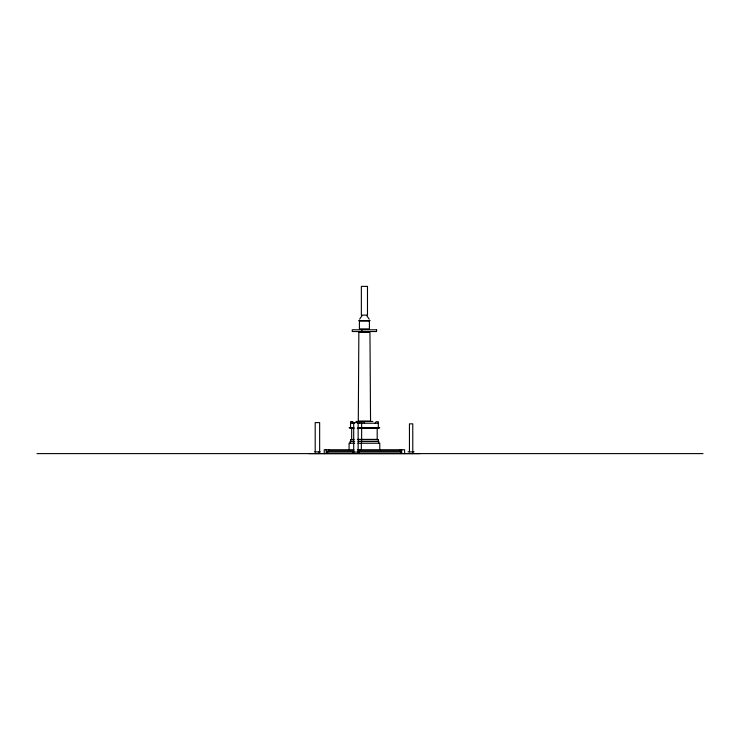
<?xml version="1.0" encoding="UTF-8"?>
<svg xmlns="http://www.w3.org/2000/svg" width="740" height="740" viewBox="0 0 740 740"><rect width="100%" height="100%" fill="white"/><g stroke="black" fill="none" stroke-linecap="round" stroke-linejoin="round"><path stroke-width="1.11" d="M359.566 423.225L360.121 421.726L363.895 421.726L364.543 423.225M359.594 319.208L361.916 315.851M375.171 423.225L376.068 421.726L378.307 421.726L378.307 427.785M357.318 428.488L378.307 428.136M350.547 441.493L350.547 439.736L353.924 439.384M358.632 320.642L370.185 320.642M356.005 421.467L372.84 421.467M350.547 423.225L354.516 423.225M357.55 423.225L378.307 423.225M353.868 427.785L349.086 427.785L353.868 428.136M357.993 427.785L379.768 427.785L357.993 428.136M353.517 423.225L352.758 421.652L350.547 421.652L350.547 428.136L353.924 428.488M357.318 439.384L377.187 439.384L378.307 439.736L378.307 441.493M350.547 439.736L353.868 439.736M358.299 439.736L378.307 439.736M354.645 441.493L350.057 441.493L350.057 443.251M358.086 441.493L378.788 441.493L378.788 443.251M354.645 443.251L349.086 443.251L349.086 449.744M357.993 443.251L379.768 443.251L379.768 449.744M353.924 449.744L324.24 449.744L324.24 453.611M357.3 449.744L404.604 449.744L404.604 453.611M353.924 450.901L327.94 450.901L327.94 452.066M358.077 450.901L400.507 450.901L400.507 452.066M314.63 451.89L320.216 451.89M408.11 451.872L414.113 451.872M353.877 452.066L326.775 452.066L326.775 453.259M358.077 452.066L401.284 452.066L401.284 453.259M352.832 452.094L359.002 452.094M37 453.611L703 453.611M366.901 315.851L369.223 319.208M352.055 421.652L352.499 423.225M419.894 453.611L308.959 453.611M412.772 453.611L412.772 423.844L409.451 423.844L409.451 451.872M401.672 449.744L401.672 453.259M399.73 449.744L399.73 450.901M377.187 428.488L377.187 439.384M361.971 329.772L361.971 331.529M361.629 421.726L361.629 441.493M361.527 441.493L361.527 443.251M361.333 443.251L361.333 449.744M359.252 449.744L359.252 453.259M358.863 452.066L358.863 453.259M358.151 453.259L358.151 422.605L353.692 422.605L353.692 452.121M357.707 452.094L357.707 453.259M351.667 428.488L351.667 439.384M329.115 449.744L329.115 450.901M326.192 449.744L326.192 453.259M319.652 453.259L319.652 422.605L315.194 422.605L315.194 452.121M319.042 451.89L319.042 453.259M358.863 332.408L358.289 421.115L370.555 421.115L369.945 332.408L358.863 332.408M367.484 286.389L361.361 286.389L361.361 315.111L367.484 315.111L367.484 286.389M369.389 320.993L359.418 320.993L359.418 328.893L369.389 328.893L369.389 320.993M376.595 329.772L352.249 329.772L352.249 331.529L376.595 331.529L376.595 329.772"/></g></svg>
